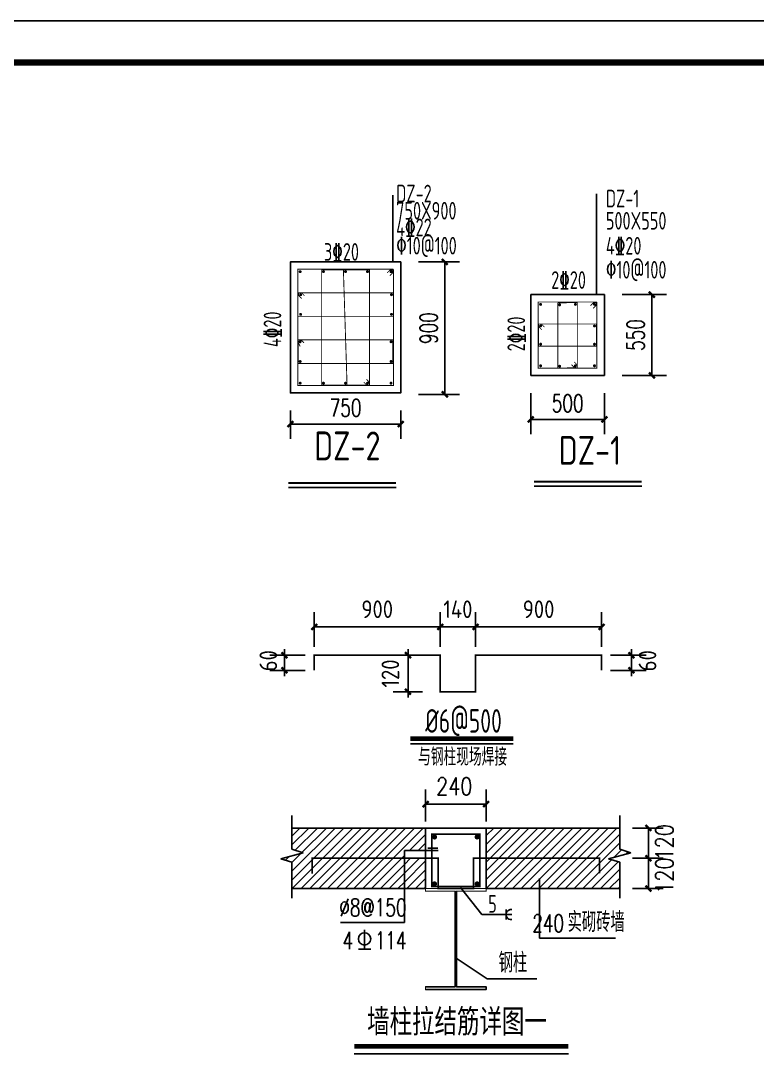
# Model space of a CAD drawing. Extents: x 180850 to 1399066, y 48356 to 327880.
# Drawn here: x 373088 to 398114, y 96703 to 132356 of the extents above; entities that cross this region are included whole.
import ezdxf
from ezdxf.enums import TextEntityAlignment as Align

# ---------------------------------------------------------------- set-up
doc = ezdxf.new("R2010")
doc.units = 0
doc.header["$LTSCALE"] = 1000
for name, color, linetype in [('22', 1, 'Continuous'), ('AXIS', 3, 'Continuous'), ('COLU_DE', 7, 'Continuous'), ('COLU_DE_REIND', 1, 'Continuous'), ('COLU_DE_REINL', 1, 'Continuous'), ('COLU_DE_TEXT_JZ', 7, 'Continuous'), ('DIM_LEAD', 3, 'Continuous'), ('NUM', 7, 'Continuous'), ('OTHER', 7, 'Continuous'), ('PUB_DIM', 3, 'Continuous'), ('PUB_TEXT', 7, 'Continuous'), ('PUB_TITLE', 4, 'Continuous'), ('TEXT', 7, 'Continuous'), ('中粗线', 3, 'Continuous'), ('构造线', 7, 'Continuous'), ('特细线', 8, 'Continuous'), ('粗线', 5, 'Continuous'), ('细线', 9, 'Continuous')]:
    doc.layers.add(name, color=color, linetype=linetype)
doc.styles.add('_TCH_DIM', font='SIMPLEX', dxfattribs={"bigfont": 'GBCBIG'})
doc.styles.add('_TCH_DIM_T3', font='SIMPLEX', dxfattribs={"width": 0.705882, "bigfont": 'GBCBIG'})
doc.styles.add('C', font='tssdeng.shx', dxfattribs={"height": 3, "bigfont": 'tssdchn.shx'})
doc.styles.get("Standard").update_dxf_attribs({"font": 'gbenor.shx', "bigfont": 'gbcbig.shx'})
doc.styles.add('STYLE1', font='tssdeng.shx', dxfattribs={"width": 0.75, "bigfont": 'tssdchn.shx'})
doc.styles.add('STYLE3', font='', dxfattribs={"width": 0.7, "height": 6})
doc.styles.add('TSSD_Norm', font='tssdeng.shx', dxfattribs={"bigfont": 'hztxt.shx'})
doc.styles.add('TSSD_Rein', font='Tssdeng.shx', dxfattribs={"width": 0.7, "bigfont": 'hztxt.shx'})
doc.styles.get('STYLE3').set_extended_font_data('NSimSun')
doc.dimstyles.new('DIMN120', dxfattribs={"dimscale": 1.2, "dimtxt": 300, "dimasz": 100, "dimexe": 250, "dimexo": 300, "dimgap": 150, "dimtad": 1, "dimdec": 0, "dimzin": 0, "dimdsep": 46, "dimtxsty": 'Standard', "dimblk": 'ARCHTICK', "dimcen": 0.09, "dimclrt": 7, "dimadec": 0, "dimazin": 0, "dimtfac": 1, "dimtdec": 0, "dimtix": 1, "dimtmove": 2, "dimatfit": 3, "dimldrblk": 'ARCHTICK', "dimfxl": 1, "dimtolj": 1, "dimtzin": 0, "dimarcsym": 0})
doc.dimstyles.new('TCH-200-5', dxfattribs={"dimtxt": 595, "dimasz": 200, "dimexe": 500, "dimexo": 600, "dimgap": 252.5, "dimtad": 1, "dimdec": 0, "dimlfac": 0.2, "dimzin": 0, "dimdsep": 46, "dimtxsty": '_TCH_DIM_T3', "dimblk": 'ARCHTICK', "dimcen": 0.09, "dimclrd": 124, "dimclre": 124, "dimclrt": 7, "dimazin": 2, "dimtfac": 1, "dimtdec": 0, "dimtix": 1, "dimtmove": 2, "dimatfit": 3, "dimfxl": 1, "dimtolj": 1, "dimtzin": 0, "dimarcsym": 0})

# ---------------------------------------------------------------- blocks, each defined once
blk = doc.blocks.new('*X887')
at = {"color": 251}
for p, q in [((-3438, 1047, -716), (-3275, 1210, -716)), ((-3438, 868, -716), (-3095, 1210, -716)), ((-3438, 329, -716), (-2556, 1210, -716)), ((-3438, 149, -716), (-2377, 1210, -716)), ((-3431, -24, -716), (-2197, 1210, -716)), ((-3370, 756, -716), (-2916, 1210, -716)), ((-3252, -24, -716), (-2018, 1210, -716)), ((-3234, 713, -716), (-2736, 1210, -716)), ((-3072, -24, -716), (-1838, 1210, -716)), ((-2893, -24, -716), (-1658, 1210, -716)), ((-2713, -24, -716), (-1479, 1210, -716)), ((-2533, -24, -716), (-1299, 1210, -716)), ((-2354, -24, -716), (-1120, 1210, -716)), ((-2174, -24, -716), (-940, 1210, -716)), ((-1995, -24, -716), (-760, 1210, -716)), ((-1041, 750, -716), (-712, 1079, -716)), ((522, 1056, -716), (677, 1210, -716)), ((522, 876, -716), (856, 1210, -716)), ((522, 697, -716), (1036, 1210, -716)), ((522, 517, -716), (1215, 1210, -716)), ((522, 337, -716), (1395, 1210, -716)), ((522, 158, -716), (1575, 1210, -716)), ((522, -22, -716), (1754, 1210, -716)), ((699, -24, -716), (1934, 1210, -716)), ((879, -24, -716), (2113, 1210, -716)), ((1059, -24, -716), (2293, 1210, -716)), ((1238, -24, -716), (2473, 1210, -716)), ((1418, -24, -716), (2652, 1210, -716)), ((1598, -24, -716), (2832, 1210, -716)), ((1777, -24, -716), (3011, 1210, -716)), ((1957, -24, -716), (3191, 1210, -716)), ((2136, -24, -716), (3248, 1088, -716)), ((-862, 750, -716), (-712, 899, -716)), ((2316, -24, -716), (3248, 908, -716)), ((-3438, 508, -716), (-3251, 695, -716)), ((-1815, -24, -716), (-1144, 647, -716)), ((3132, 613, -716), (3285, 766, -716)), ((3379, 680, -716), (3422, 723, -716)), ((-3573, 553, -716), (-3498, 628, -716)), ((-1635, -24, -716), (-1144, 468, -716)), ((-1144, 468, -716), (-1018, 593, -716)), ((-1144, 288, -716), (-839, 593, -716)), ((-1144, 109, -716), (-712, 540, -716)), ((2496, -24, -716), (3082, 563, -716)), ((2675, -24, -716), (3219, 520, -716)), ((-1456, -24, -716), (-1144, 288, -716)), ((-1097, -24, -716), (-712, 360, -716)), ((2855, -24, -716), (3248, 369, -716)), ((-1276, -24, -716), (-1144, 109, -716)), ((-917, -24, -716), (-712, 181, -716)), ((-737, -24, -716), (-712, 1, -716)), ((3034, -24, -716), (3248, 190, -716)), ((3214, -24, -716), (3248, 10, -716))]:
    blk.add_line(p, q, dxfattribs=at)
blk = doc.blocks.new('_ArchTick')
at = {"color": 0, "linetype": 'ByBlock', "const_width": 0.4}
blk.add_lwpolyline([(-0.5, -0.5), (0.5, 0.5)], dxfattribs=at)
blk = doc.blocks.new('*D882')
at = {"layer": 'Defpoints', "color": 0, "transparency": 16777216}
for p in [(89538, -417561), (88304, -418277), (89538, -418277)]:
    blk.add_point(p, dxfattribs=at)
at = {"layer": 'DIM_LEAD', "color": 0, "transparency": 16777216}
for p, q in [((88304, -417917), (88304, -417261)), ((89538, -417917), (89538, -417261)), ((88304, -417561), (89538, -417561))]:
    blk.add_line(p, q, dxfattribs=at)
at = {"layer": 'DIM_LEAD', "color": 0, "transparency": 16777216, "xscale": 120, "yscale": 120, "zscale": 120, "rotation": 180}
blk.add_blockref('_ArchTick', (88304, -417561), dxfattribs=at)
at = {"layer": 'DIM_LEAD', "color": 0, "transparency": 16777216, "xscale": 120, "yscale": 120, "zscale": 120}
blk.add_blockref('_ArchTick', (89538, -417561), dxfattribs=at)
at = {"layer": 'DIM_LEAD', "color": 7, "transparency": 16777216, "style": '_TCH_DIM', "width": 0.8}
blk.add_text('240', height=360, dxfattribs=at).set_placement((88518, -417379))
blk = doc.blocks.new('*D881')
at = {"layer": 'Defpoints', "color": 0, "transparency": 16777216}
for p in [(92165, -418049), (92849, -418049), (92165, -418666)]:
    blk.add_point(p, dxfattribs=at)
at = {"layer": 'DIM_LEAD', "color": 0, "transparency": 16777216}
for p, q in [((92525, -418049), (93149, -418049)), ((92849, -418666), (92849, -418049)), ((92525, -418666), (93149, -418666))]:
    blk.add_line(p, q, dxfattribs=at)
at = {"layer": 'DIM_LEAD', "color": 0, "transparency": 16777216, "xscale": 120, "yscale": 120, "zscale": 120}
for p, rotation in [((92849, -418049), 90), ((92849, -418666), 270)]:
    blk.add_blockref('_ArchTick', p, dxfattribs=dict(at, rotation=rotation))
at = {"layer": 'DIM_LEAD', "color": 7, "transparency": 16777216, "style": '_TCH_DIM', "width": 0.8}
blk.add_text('120', height=360, rotation=90, dxfattribs=at).set_placement((93355, -418711))
blk = doc.blocks.new('*D880')
at = {"layer": 'Defpoints', "color": 0, "transparency": 16777216}
for p in [(92165, -418666), (92849, -418666), (92165, -419283)]:
    blk.add_point(p, dxfattribs=at)
at = {"layer": 'DIM_LEAD', "color": 0, "transparency": 16777216}
for p, q in [((92525, -418666), (93149, -418666)), ((92849, -419283), (92849, -418666)), ((92525, -419283), (93149, -419283))]:
    blk.add_line(p, q, dxfattribs=at)
at = {"layer": 'DIM_LEAD', "color": 0, "transparency": 16777216, "xscale": 120, "yscale": 120, "zscale": 120}
for p, rotation in [((92849, -418666), 90), ((92849, -419283), 270)]:
    blk.add_blockref('_ArchTick', p, dxfattribs=dict(at, rotation=rotation))
at = {"layer": 'DIM_LEAD', "color": 7, "transparency": 16777216, "style": '_TCH_DIM', "width": 0.8}
blk.add_text('120', height=360, rotation=90, dxfattribs=at).set_placement((93355, -419391))
blk = doc.blocks.new('*D889')
at = {"layer": 'Defpoints', "color": 0, "transparency": 16777216}
for p in [(-360, 1323), (-2931, 559), (-360, 559)]:
    blk.add_point(p, dxfattribs=at)
at = {"layer": 'DIM_LEAD', "color": 0, "lineweight": -2, "transparency": 16777216}
for p, q in [((-2931, 919), (-2931, 1623)), ((-360, 919), (-360, 1623)), ((-2931, 1323), (-360, 1323))]:
    blk.add_line(p, q, dxfattribs=at)
at = {"layer": 'DIM_LEAD', "color": 0, "lineweight": -2, "transparency": 16777216, "xscale": 120, "yscale": 120, "zscale": 120, "rotation": 180}
blk.add_blockref('_ArchTick', (-2931, 1323), dxfattribs=at)
at = {"layer": 'DIM_LEAD', "color": 0, "lineweight": -2, "transparency": 16777216, "xscale": 120, "yscale": 120, "zscale": 120}
blk.add_blockref('_ArchTick', (-360, 1323), dxfattribs=at)
at = {"layer": 'DIM_LEAD', "color": 7, "transparency": 16777216, "insert": (-1646, 1683), "char_height": 360, "attachment_point": 5}
blk.add_mtext('\\A1;900', dxfattribs=at)
blk = doc.blocks.new('*D890')
at = {"layer": 'Defpoints', "color": 0, "transparency": 16777216}
for p in [(2931, 1323), (360, 559), (2931, 559)]:
    blk.add_point(p, dxfattribs=at)
at = {"layer": 'DIM_LEAD', "color": 0, "lineweight": -2, "transparency": 16777216}
for p, q in [((360, 919), (360, 1623)), ((2931, 919), (2931, 1623)), ((360, 1323), (2931, 1323))]:
    blk.add_line(p, q, dxfattribs=at)
at = {"layer": 'DIM_LEAD', "color": 0, "lineweight": -2, "transparency": 16777216, "xscale": 120, "yscale": 120, "zscale": 120, "rotation": 180}
blk.add_blockref('_ArchTick', (360, 1323), dxfattribs=at)
at = {"layer": 'DIM_LEAD', "color": 0, "lineweight": -2, "transparency": 16777216, "xscale": 120, "yscale": 120, "zscale": 120}
blk.add_blockref('_ArchTick', (2931, 1323), dxfattribs=at)
at = {"layer": 'DIM_LEAD', "color": 7, "transparency": 16777216, "insert": (1646, 1683), "char_height": 360, "attachment_point": 5}
blk.add_mtext('\\A1;900', dxfattribs=at)
blk = doc.blocks.new('*D891')
at = {"layer": 'Defpoints', "color": 0, "transparency": 16777216}
for p in [(360, 1323), (-360, 559), (360, 559)]:
    blk.add_point(p, dxfattribs=at)
at = {"layer": 'DIM_LEAD', "color": 0, "lineweight": -2, "transparency": 16777216}
for p, q in [((-360, 919), (-360, 1623)), ((360, 919), (360, 1623)), ((-360, 1323), (-480, 1323)), ((-360, 1323), (360, 1323)), ((360, 1323), (480, 1323))]:
    blk.add_line(p, q, dxfattribs=at)
at = {"layer": 'DIM_LEAD', "color": 0, "lineweight": -2, "transparency": 16777216, "xscale": 120, "yscale": 120, "zscale": 120}
blk.add_blockref('_ArchTick', (-360, 1323), dxfattribs=at)
at = {"layer": 'DIM_LEAD', "color": 0, "lineweight": -2, "transparency": 16777216, "xscale": 120, "yscale": 120, "zscale": 120, "rotation": 180}
blk.add_blockref('_ArchTick', (360, 1323), dxfattribs=at)
at = {"layer": 'DIM_LEAD', "color": 7, "transparency": 16777216, "insert": (0, 1683), "char_height": 360, "attachment_point": 5}
blk.add_mtext('\\A1;140', dxfattribs=at)
blk = doc.blocks.new('*D892')
at = {"layer": 'Defpoints', "color": 0, "transparency": 16777216}
for p in [(-1018, 746), (-360, 746), (-360, 0)]:
    blk.add_point(p, dxfattribs=at)
at = {"layer": 'DIM_LEAD', "color": 0, "lineweight": -2, "transparency": 16777216}
for p, q in [((-1018, 746), (-1018, 866)), ((-720, 746), (-1318, 746)), ((-1018, 0), (-1018, 746)), ((-720, 0), (-1318, 0)), ((-1018, 0), (-1018, -120))]:
    blk.add_line(p, q, dxfattribs=at)
at = {"layer": 'DIM_LEAD', "color": 0, "lineweight": -2, "transparency": 16777216, "xscale": 120, "yscale": 120, "zscale": 120}
for p, rotation in [((-1018, 746), 270), ((-1018, 0), 90)]:
    blk.add_blockref('_ArchTick', p, dxfattribs=dict(at, rotation=rotation))
at = {"layer": 'DIM_LEAD', "color": 7, "transparency": 16777216, "insert": (-1378, 373), "char_height": 360, "attachment_point": 5, "rotation": 90}
blk.add_mtext('\\A1;120', dxfattribs=at)
blk = doc.blocks.new('*D893')
at = {"layer": 'Defpoints', "color": 0, "transparency": 16777216}
for p in [(-3540, 746), (-2753, 746), (-2753, 437)]:
    blk.add_point(p, dxfattribs=at)
at = {"layer": 'DIM_LEAD', "color": 0, "lineweight": -2, "transparency": 16777216}
for p, q in [((-3540, 746), (-3540, 866)), ((-3113, 746), (-3840, 746)), ((-3540, 437), (-3540, 746)), ((-3113, 437), (-3840, 437)), ((-3540, 437), (-3540, 317))]:
    blk.add_line(p, q, dxfattribs=at)
at = {"layer": 'DIM_LEAD', "color": 0, "lineweight": -2, "transparency": 16777216, "xscale": 120, "yscale": 120, "zscale": 120}
for p, rotation in [((-3540, 746), 270), ((-3540, 437), 90)]:
    blk.add_blockref('_ArchTick', p, dxfattribs=dict(at, rotation=rotation))
at = {"layer": 'DIM_LEAD', "color": 7, "transparency": 16777216, "insert": (-3868, 633), "char_height": 360, "attachment_point": 5, "rotation": 90}
blk.add_mtext('\\A1;60', dxfattribs=at)
blk = doc.blocks.new('*D894')
at = {"layer": 'Defpoints', "color": 0, "transparency": 16777216}
for p in [(2753, 746), (3540, 746), (2753, 437)]:
    blk.add_point(p, dxfattribs=at)
at = {"layer": 'DIM_LEAD', "color": 0, "lineweight": -2, "transparency": 16777216}
for p, q in [((3540, 746), (3540, 866)), ((3113, 746), (3840, 746)), ((3540, 437), (3540, 746)), ((3113, 437), (3840, 437)), ((3540, 437), (3540, 317))]:
    blk.add_line(p, q, dxfattribs=at)
at = {"layer": 'DIM_LEAD', "color": 0, "lineweight": -2, "transparency": 16777216, "xscale": 120, "yscale": 120, "zscale": 120}
for p, rotation in [((3540, 746), 270), ((3540, 437), 90)]:
    blk.add_blockref('_ArchTick', p, dxfattribs=dict(at, rotation=rotation))
at = {"layer": 'DIM_LEAD', "color": 7, "transparency": 16777216, "insert": (3868, 633), "char_height": 360, "attachment_point": 5, "rotation": 90}
blk.add_mtext('\\A1;60', dxfattribs=at)
blk = doc.blocks.new('*D1063')
at = {"layer": 'AXIS', "color": 124, "lineweight": -2, "transparency": 16777216}
for p, q in [((393525, 123056), (395038, 123056)), ((394538, 120308), (394538, 123056)), ((393525, 120308), (395038, 120308))]:
    blk.add_line(p, q, dxfattribs=at)
at = {"layer": 'Defpoints', "color": 0, "transparency": 16777216}
for p in [(392925, 123056), (394538, 123056), (392925, 120308)]:
    blk.add_point(p, dxfattribs=at)
at = {"layer": 'AXIS', "color": 124, "lineweight": -2, "transparency": 16777216, "xscale": 200, "yscale": 200, "zscale": 200}
for p, rotation in [((394538, 123056), 90), ((394538, 120308), 270)]:
    blk.add_blockref('_ArchTick', p, dxfattribs=dict(at, rotation=rotation))
at = {"layer": 'AXIS', "color": 7, "transparency": 16777216, "insert": (393988, 121682), "char_height": 595, "attachment_point": 5, "rotation": 90, "style": '_TCH_DIM_T3'}
blk.add_mtext('\\A1;550', dxfattribs=at)
blk = doc.blocks.new('*D1064')
at = {"layer": 'AXIS', "color": 124, "lineweight": -2, "transparency": 16777216}
for p, q in [((390425, 119708), (390425, 118314)), ((392925, 119708), (392925, 118314)), ((390425, 118814), (392925, 118814))]:
    blk.add_line(p, q, dxfattribs=at)
at = {"layer": 'Defpoints', "color": 0, "transparency": 16777216}
for p in [(390425, 120308), (392925, 120308), (392925, 118814)]:
    blk.add_point(p, dxfattribs=at)
at = {"layer": 'AXIS', "color": 124, "lineweight": -2, "transparency": 16777216, "xscale": 200, "yscale": 200, "zscale": 200, "rotation": 180}
blk.add_blockref('_ArchTick', (390425, 118814), dxfattribs=at)
at = {"layer": 'AXIS', "color": 124, "lineweight": -2, "transparency": 16777216, "xscale": 200, "yscale": 200, "zscale": 200}
blk.add_blockref('_ArchTick', (392925, 118814), dxfattribs=at)
at = {"layer": 'AXIS', "color": 7, "transparency": 16777216, "insert": (391675, 119364), "char_height": 595, "attachment_point": 5, "style": '_TCH_DIM_T3'}
blk.add_mtext('\\A1;500', dxfattribs=at)
blk = doc.blocks.new('*D1808')
at = {"layer": 'AXIS', "color": 124, "lineweight": -2, "transparency": 16777216}
for p, q in [((386600, 124167), (388000, 124167)), ((387500, 119667), (387500, 124167)), ((386600, 119667), (388000, 119667))]:
    blk.add_line(p, q, dxfattribs=at)
at = {"layer": 'Defpoints', "color": 0, "transparency": 16777216}
for p in [(386000, 124167), (387500, 124167), (386000, 119667)]:
    blk.add_point(p, dxfattribs=at)
at = {"layer": 'AXIS', "color": 124, "lineweight": -2, "transparency": 16777216, "xscale": 200, "yscale": 200, "zscale": 200}
for p, rotation in [((387500, 124167), 90), ((387500, 119667), 270)]:
    blk.add_blockref('_ArchTick', p, dxfattribs=dict(at, rotation=rotation))
at = {"layer": 'AXIS', "color": 7, "transparency": 16777216, "insert": (386950, 121917), "char_height": 595, "attachment_point": 5, "rotation": 90, "style": '_TCH_DIM_T3'}
blk.add_mtext('\\A1;900', dxfattribs=at)
blk = doc.blocks.new('*D1809')
at = {"layer": 'AXIS', "color": 124, "lineweight": -2, "transparency": 16777216}
for p, q in [((382250, 119117), (382250, 118156)), ((386000, 119117), (386000, 118156)), ((382250, 118656), (386000, 118656))]:
    blk.add_line(p, q, dxfattribs=at)
at = {"layer": 'Defpoints', "color": 0, "transparency": 16777216}
for p in [(382250, 119717), (386000, 119717), (386000, 118656)]:
    blk.add_point(p, dxfattribs=at)
at = {"layer": 'AXIS', "color": 124, "lineweight": -2, "transparency": 16777216, "xscale": 200, "yscale": 200, "zscale": 200, "rotation": 180}
blk.add_blockref('_ArchTick', (382250, 118656), dxfattribs=at)
at = {"layer": 'AXIS', "color": 124, "lineweight": -2, "transparency": 16777216, "xscale": 200, "yscale": 200, "zscale": 200}
blk.add_blockref('_ArchTick', (386000, 118656), dxfattribs=at)
at = {"layer": 'AXIS', "color": 7, "transparency": 16777216, "insert": (384125, 119206), "char_height": 595, "attachment_point": 5, "style": '_TCH_DIM_T3'}
blk.add_mtext('\\A1;750', dxfattribs=at)
blk = doc.blocks.new('3')
at = {"layer": '22', "const_width": 33.6}
blk.add_lwpolyline([(-583.7, 1081.9), (393.4, 1081.9), (393.4, 16.2), (-583.7, 16.2)], close=True, dxfattribs=at)
blk.add_lwpolyline([(-3026.6, 284.7), (-3026.6, 593.3), (-455.1, 593.3), (-455.1, -23.9), (264.9, -23.9), (264.9, 593.3), (2836.3, 593.3), (2836.3, 290.3)], dxfattribs=at)
at = {"layer": 'DIM_LEAD'}
for p, q in [((-1143.7, 750), (-455.6, 750)), ((-1143.7, 750, -716.3), (-1143.7, -716, -716.3)), ((-666.4, 801.8), (-465.5, 801.8)), ((1613.1, 181.3, -716.3), (1613.1, -1037.5, -716.3)), ((-1143.7, -716, -716.3), (-2446.2, -716, -716.3)), ((1613.1, -1037.5, -716.3), (3161, -1037.5, -716.3)), ((-110.6, -1432, -716.3), (541.4, -1863.1, -716.3)), ((541.4, -1863.1, -716.3), (1558.7, -1863.1, -716.3))]:
    blk.add_line(p, q, dxfattribs=at)
at = {"layer": 'OTHER', "color": 9}
for p, q in [((-3438, 777.9), (-3438, 1468.3)), ((3247.7, 777.9), (3247.7, 1468.3)), ((-3664.3, 582.5), (-3211.7, 705.9)), ((-3211.7, 705.9), (-3438, 777.9)), ((3021.4, 582.5), (3474, 705.9)), ((3474, 705.9), (3247.7, 777.9)), ((-3438, 510.5), (-3664.3, 582.5)), ((-3438, -217.7), (-3438, 510.5)), ((3247.7, 510.5), (3021.4, 582.5)), ((3247.7, -217.7), (3247.7, 510.5))]:
    blk.add_line(p, q, dxfattribs=at)
at = {"layer": 'PUB_DIM', "const_width": 95.3}
blk.add_lwpolyline([(-2168.6, -3241.4), (2201.4, -3241.4)], dxfattribs=at)
at = {"layer": 'PUB_DIM'}
blk.add_lwpolyline([(-2168.6, -3395.7), (2201.4, -3395.7)], dxfattribs=at)
at = {"layer": 'PUB_TEXT'}
for p, q in [((-1957, -863, -716.3), (-1957, -1262, -716.3)), ((-2083, -1262, -716.3), (-1831, -1262, -716.3))]:
    blk.add_line(p, q, dxfattribs=at)
blk.add_circle((-1957, -1052, -716.3), 126, dxfattribs=at)
at = {"layer": '中粗线'}
for p, q in [((-110.6, -75.3), (-110.6, -2029.6)), ((-79.7, -75.3), (-79.7, -2029.6)), ((-712.3, -2029.6), (-110.6, -2029.6)), ((-712.3, -2081), (522, -2081)), ((-79.7, -2029.6), (522, -2029.6))]:
    blk.add_line(p, q, dxfattribs=at)
at = {"layer": '特细线'}
for p, q in [((0, 0), (435.3, -555.9)), ((435.3, -555.9), (1044.2, -555.9))]:
    blk.add_line(p, q, dxfattribs=at)
at = {"layer": '特细线', "const_width": 51.4}
for points in [[(-554.9, 1026.8, 1), (-503.4, 1026.8, 1)], [(364.6, 1026.8, -1), (313.2, 1026.8, -1)], [(-554.9, 71.2, -1), (-503.4, 71.2, -1)], [(364.6, 71.2, 1), (313.2, 71.2, 1)]]:
    blk.add_lwpolyline(points, format="xyb", close=True, dxfattribs=at)
at = {"layer": '粗线'}
for p, q in [((-3026.6, 593.3), (-455.1, 593.3)), ((-3026.6, 284.7), (-3026.6, 593.3)), ((-455.1, 593.3), (-455.1, -23.9)), ((2836.3, 593.3), (264.9, 593.3)), ((264.9, -23.9), (264.9, 593.3)), ((2836.3, 593.3), (2836.3, 290.3)), ((-455.1, -23.9), (264.9, -23.9))]:
    blk.add_line(p, q, dxfattribs=at)
at = {"layer": '细线'}
for p, q in [((3247.7, 1210.4), (-3438, 1210.4)), ((-712.3, 1210.4), (-712.3, -23.9)), ((522, 1210.4), (522, -23.9)), ((-712.3, -23.9), (-3438, -23.9)), ((3247.7, -23.9), (522, -23.9)), ((929.4, -658.7), (929.4, -453)), ((522, -2029.6), (522, -2081))]:
    blk.add_line(p, q, dxfattribs=at)
at = {"layer": '细线', "const_width": 20.6}
blk.add_lwpolyline([(522, -2081), (-712.3, -2081), (-712.3, -2029.6), (-110.6, -2029.6), (-110.6, -75.3), (-712.3, -75.3), (-712.3, -23.9), (522, -23.9), (522, -75.3), (-79.7, -75.3), (-79.7, -2029.6), (522, -2029.6), (522, -2081)], dxfattribs=at)
at = {"layer": '细线'}
blk.add_arc((1032.9, -555.9), 103.5, 83.7479, 276.2521, dxfattribs=at)
at = {"color": 251}
blk.add_blockref('*X887', (0, 0), dxfattribs=at)
at = {"style": 'STYLE3', "width": 0.7}
blk.add_text('墙柱拉结筋详图一', height=480, dxfattribs=at).set_placement((-1905.3, -2968.5))
at = {"layer": 'PUB_TEXT', "style": '_TCH_DIM', "width": 0.705882}
for s, p in [('%%c8@150', (-2473, -590, -716.3)), ('240', (1464, -911.5, -716.3)), ('4', (-2407, -1262, -716.3)), ('114', (-1747, -1262, -716.3))]:
    blk.add_text(s, height=357, dxfattribs=at).set_placement(p)
at = {"layer": 'PUB_TEXT', "style": '_TCH_DIM'}
for s, p in [('实砌砖墙', (2184, -911.5, -716.3)), ('钢柱', (777.5, -1737.1, -716.3))]:
    blk.add_text(s, height=405.11, dxfattribs=at).set_placement(p)
at = {"layer": '细线', "style": 'STYLE1', "width": 0.7}
blk.add_text('5', height=360, dxfattribs=at).set_placement((564.5, -517.7))
at = {"layer": 'DIM_LEAD'}
dim = blk.add_aligned_dim(p1=(-712.3, 982.3, -716.3), p2=(522, 982.3, -716.3), distance=716, text='240', dimstyle='DIMN120', dxfattribs=at)
dim.commit()
dim.dimension.update_dxf_attribs({"geometry": '*D882', "text_midpoint": (-95.1, 2058.2, -716.3), "insert": (-89016.1, 419259.1)})
for base, p1, p2, picture, middle in [((3832.5, 1210.4, -716.3), (3148.6, 593.3, -716.3), (3148.6, 1210.4, -716.3), '*D881', (4160.2, 933, -716.3)), ((3832.5, 593.3, -716.3), (3148.6, -23.9, -716.3), (3148.6, 593.3, -716.3), '*D880', (4160.2, 253.6, -716.3))]:
    dim = blk.add_linear_dim(base=base, p1=p1, p2=p2, angle=90, text='120', dimstyle='DIMN120', dxfattribs=at)
    dim.commit()
    dim.dimension.update_dxf_attribs({"geometry": picture, "text_midpoint": middle, "dimtype": 129, "insert": (-89016.1, 419259.1)})
blk = doc.blocks.new('4')
at = {"layer": '22', "const_width": 33.6}
blk.add_lwpolyline([(2931.4, 437.1), (2931.5, 745.7), (360, 745.7), (360, 0), (-360, 0), (-360, 745.7), (-2931.4, 745.7), (-2931.4, 437.1)], dxfattribs=at)
at = {"layer": 'PUB_DIM'}
blk.add_line((-970.1, -1063.5), (1128.7, -1063.5), dxfattribs=at)
at = {"layer": 'PUB_DIM', "const_width": 95.3}
blk.add_lwpolyline([(-970.1, -955.5), (1128.7, -955.5)], dxfattribs=at)
at = {"layer": '粗线'}
for p, q in [((-2931.4, 745.7), (-360, 745.7)), ((-2931.4, 437.1), (-2931.4, 745.7)), ((-360, 745.7), (-360, 0)), ((360, 0), (360, 745.7)), ((2931.5, 745.7), (360, 745.7)), ((2931.4, 437.1), (2931.4, 745.7)), ((-360, 0), (360, 0))]:
    blk.add_line(p, q, dxfattribs=at)
at = {"layer": '中粗线', "style": 'STYLE1', "width": 0.7}
blk.add_text('%%c6@500', height=480, dxfattribs=at).set_placement((-667, -834.5))
at = {"layer": '细线'}
blk.add_text('与钢柱现场焊接', height=360, dxfattribs=at).set_placement((-812, -1508.2))
at = {"layer": 'DIM_LEAD'}
for p1, p2, distance, text, picture, middle in [((-2931.4, 559, -1432.7), (-360, 559, -1432.7), 764, '900', '*D889', (-1645.7, 1683, -1432.7)), ((-360, 559, -1432.7), (360, 559, -1432.7), 764, '140', '*D891', (0, 1683, -1432.7)), ((360, 559, -1432.7), (2931.4, 559, -1432.7), 764, '900', '*D890', (1645.7, 1683, -1432.7)), ((-360, 0, -1432.7), (-360, 745.7, -1432.7), 658.3, '120', '*D892', (-1378.3, 372.9, -1432.7))]:
    dim = blk.add_aligned_dim(p1=p1, p2=p2, distance=distance, text=text, dimstyle='DIMN120', dxfattribs=at)
    dim.commit()
    dim.dimension.update_dxf_attribs({"geometry": picture, "text_midpoint": middle})
for base, p1, p2, picture, middle in [((-3540.3, 745.7, -1432.7), (-2753.5, 437.1, -1432.7), (-2753.5, 745.7, -1432.7), '*D893', (-3868, 632.8, -1432.7)), ((3540.3, 745.7, -1432.7), (2753.5, 437.1, -1432.7), (2753.5, 745.7, -1432.7), '*D894', (3868, 632.8, -1432.7))]:
    dim = blk.add_linear_dim(base=base, p1=p1, p2=p2, angle=90, text='60', dimstyle='DIMN120', dxfattribs=at)
    dim.commit()
    dim.dimension.update_dxf_attribs({"geometry": picture, "text_midpoint": middle, "dimtype": 129})

msp = doc.modelspace()

# ---------------------------------------------------------------- linework, layer by layer
at = {"layer": 'AXIS'}
for p, q in [((385733.6, 124166.85), (385733.6, 126432)), ((392653.32, 126480.82), (392653.32, 123056.32))]:
    msp.add_line(p, q, dxfattribs=at)
at = {"layer": 'COLU_DE'}
for points in [[(386000.26, 124166.85), (382250.26, 124166.85), (382250.26, 119716.85), (386000.26, 119716.85)], [(392924.59, 123056.32), (390424.59, 123056.32), (390424.59, 120307.92), (392924.59, 120307.92)]]:
    msp.add_lwpolyline(points, close=True, dxfattribs=at)
at = {"layer": 'COLU_DE_REIND', "const_width": 50}
for points in [[(382555.26, 123836.85, 1), (382605.26, 123836.85, 1)], [(383347.06, 123836.85, 1), (383397.06, 123836.85, 1)], [(384148.67, 123836.85, -1), (384098.67, 123836.85, -1)], [(384896.17, 123836.85, -1), (384846.17, 123836.85, -1)], [(385645.26, 123836.85, 1), (385695.26, 123836.85, 1)], [(382571.86, 123053.44, -1), (382621.86, 123053.44, -1)], [(385661.86, 123053.44, -1), (385711.86, 123053.44, -1)], [(390731.19, 122724.72, 1), (390781.19, 122724.72, 1)], [(391429.59, 122708.13, -1), (391379.59, 122708.13, -1)], [(391964.59, 122724.72, -1), (391914.59, 122724.72, -1)], [(392562.99, 122724.72, 1), (392612.99, 122724.72, 1)], [(382571.86, 122384.9, -1), (382621.86, 122384.9, -1)], [(385661.86, 122384.9, -1), (385711.86, 122384.9, -1)], [(390731.19, 121991.32, -1), (390781.19, 121991.32, -1)], [(392562.99, 121991.32, -1), (392612.99, 121991.32, -1)], [(382555.26, 121453.44, -1), (382605.26, 121453.44, -1)], [(385645.26, 121453.44, -1), (385695.26, 121453.44, -1)], [(390731.19, 121371.32, -1), (390781.19, 121371.32, -1)], [(392562.99, 121371.32, -1), (392612.99, 121371.32, -1)], [(382555.26, 120783.44, -1), (382605.26, 120783.44, -1)], [(385645.26, 120783.44, -1), (385695.26, 120783.44, -1)], [(390731.19, 120637.92, 1), (390781.19, 120637.92, 1)], [(391429.59, 120621.32, -1), (391379.59, 120621.32, -1)], [(391964.59, 120637.92, -1), (391914.59, 120637.92, -1)], [(392562.99, 120637.92, 1), (392612.99, 120637.92, 1)], [(382555.26, 120046.85, 1), (382605.26, 120046.85, 1)], [(383347.06, 120046.85, 1), (383397.06, 120046.85, 1)], [(384148.67, 120046.85, -1), (384098.67, 120046.85, -1)], [(384896.17, 120046.85, -1), (384846.17, 120046.85, -1)], [(385645.26, 120046.85, 1), (385695.26, 120046.85, 1)]]:
    msp.add_lwpolyline(points, format="xyb", close=True, dxfattribs=at)
at = {"layer": 'COLU_DE_REINL', "const_width": 30}
for points in [[(385625.89, 123700.55), (385735.26, 123809.92), (385735.26, 123918.44), (382498.67, 123918.44), (382498.67, 119965.25), (385751.86, 119965.25), (385751.86, 123901.85), (385643.34, 123901.85), (385533.96, 123792.47)], [(384832.28, 120177.66), (384936.17, 120073.77), (384936.17, 119981.85), (383311.17, 119981.85), (383311.17, 123901.85), (384936.17, 123901.85), (384936.17, 119981.85), (384844.24, 119981.85), (384740.35, 120085.74)], [(384216.58, 123892.11), (384050.84, 123901.85), (384175.71, 119965.25), (384055.06, 119981.85)], [(382635.75, 122922.63), (382531.86, 123026.52), (382531.86, 123118.44), (385751.86, 123118.44), (385751.86, 122318.44), (382498.67, 122318.44), (382498.67, 123118.44), (382623.79, 123118.44), (382727.68, 123014.55)], [(392543.61, 122588.43), (392652.99, 122697.8), (392652.99, 122806.32), (390674.59, 122806.32), (390674.59, 120556.32), (392669.59, 120556.32), (392669.59, 122789.72), (392561.07, 122789.72), (392451.69, 122680.35)], [(391900.7, 120768.74), (392004.59, 120664.85), (392004.59, 120572.92), (391339.59, 120556.32), (391339.59, 122773.13), (392004.59, 122789.72), (392004.59, 120572.92), (391912.66, 120572.92), (391808.77, 120676.81)], [(390795.08, 121860.51), (390691.19, 121964.4), (390691.19, 122056.32), (392652.99, 122056.32), (392652.99, 121306.32), (390691.19, 121306.32), (390691.19, 122056.32), (390783.11, 122056.32), (390887, 121952.43)], [(382582.54, 121294.49), (382515.26, 121426.52), (382515.26, 121518.44), (385735.26, 121518.44), (385735.26, 120718.44), (382515.26, 120718.44), (382515.26, 121518.44), (382607.19, 121518.44), (382711.08, 121414.55)]]:
    msp.add_lwpolyline(points, dxfattribs=at)
at = {"layer": 'NUM', "const_width": 75}
for points in [[(382183.03, 116653.44), (385844.67, 116653.44)], [(390533.18, 116698.5), (394194.82, 116698.5)]]:
    msp.add_lwpolyline(points, dxfattribs=at)
at = {"layer": 'NUM'}
for points in [[(382183.03, 116503.44), (385844.67, 116503.44)], [(390533.18, 116548.5), (394194.82, 116548.5)]]:
    msp.add_lwpolyline(points, dxfattribs=at)
at = {"layer": 'PUB_TITLE'}
msp.add_lwpolyline([(306908.52, 132355.95), (425837.69, 132355.95), (425837.69, 48356.03), (306908.52, 48356.03)], close=True, dxfattribs=at)
at = {"layer": 'PUB_TITLE', "const_width": 212.12}
msp.add_lwpolyline([(310443.87, 49770.17), (310443.87, 130941.81), (424423.55, 130941.81), (424423.55, 49770.17)], close=True, dxfattribs=at)

# ---------------------------------------------------------------- block references
at = {"layer": '构造线', "xscale": 1.666666666744277, "yscale": 1.666666666744277, "zscale": 1.666666666744277}
for name, p in [('4', (387944.08, 109558.57, 1193.88)), ('3', (388032.76, 102911.18, 1193.88))]:
    msp.add_blockref(name, p, dxfattribs=at)

# ---------------------------------------------------------------- texts
at = {"layer": 'COLU_DE_TEXT_JZ', "style": 'TSSD_Rein', "width": 0.7}
for s, p in [('DZ-1', (392974.48, 126020.48)), ('500X550', (392974.48, 125265.78)), ('4%%13220', (392974.48, 124416.31)), ('%%13010@100', (392974.48, 123599.42))]:
    msp.add_text(s, height=599.985, dxfattribs=at).set_placement(p)
msp.add_text('2%%13220', height=600, dxfattribs=at).set_placement((391707.32, 123551.37), align=Align.MIDDLE)
for s, p in [('4%%13220', (381638.31, 121877.43)), ('2%%13220', (389928.01, 121720.26))]:
    msp.add_text(s, height=600, rotation=90, dxfattribs=at).set_placement(p, align=Align.MIDDLE)
at = {"layer": 'PUB_TEXT', "style": 'C', "width": 0.8}
for s, p in [('DZ-2', (383057.73, 117130.17)), ('DZ-1', (391372.88, 116977.73))]:
    msp.add_text(s, height=980, dxfattribs=at).set_placement(p, align=Align.BOTTOM_LEFT)
at = {"layer": 'TEXT', "style": 'TSSD_Norm', "width": 0.7}
for s, height, p in [('DZ-2', 599.998, (385844.71, 126191.5)), ('750X900', 599.998, (385844.71, 125606.82)), ('4%%13222', 599.998, (385844.71, 125040.5)), ('%%13010@100', 599.9985, (385844.71, 124418.47))]:
    msp.add_text(s, height=height, dxfattribs=at).set_placement(p)
msp.add_text('3%%13220', height=599.998, dxfattribs=at).set_placement((383985.66, 124508.31), align=Align.MIDDLE)

# ---------------------------------------------------------------- dimensions: what is measured, and where the dimension line sits
at = {"layer": 'AXIS'}
for p1, p2, distance, picture, middle in [((386000.26, 119666.85), (386000.26, 124166.85), -1500, '*D1808', (386950.26, 121916.85)), ((392924.59, 120307.92), (392924.59, 123056.32), -1613.73, '*D1063', (393988.32, 121682.12))]:
    dim = msp.add_aligned_dim(p1=p1, p2=p2, distance=distance, dimstyle='TCH-200-5', dxfattribs=at)
    dim.commit()
    dim.dimension.update_dxf_attribs({"geometry": picture, "text_midpoint": middle})
for base, p1, p2, picture, middle in [((392924.59, 118814.06), (390424.59, 120307.92), (392924.59, 120307.92), '*D1064', (391674.59, 119364.06)), ((386000.26, 118656.5), (382250.26, 119716.85), (386000.26, 119716.85), '*D1809', (384125.26, 119206.5))]:
    dim = msp.add_linear_dim(base=base, p1=p1, p2=p2, dimstyle='TCH-200-5', dxfattribs=at)
    dim.commit()
    dim.dimension.update_dxf_attribs({"geometry": picture, "text_midpoint": middle})

doc.saveas('drawing.dxf')
